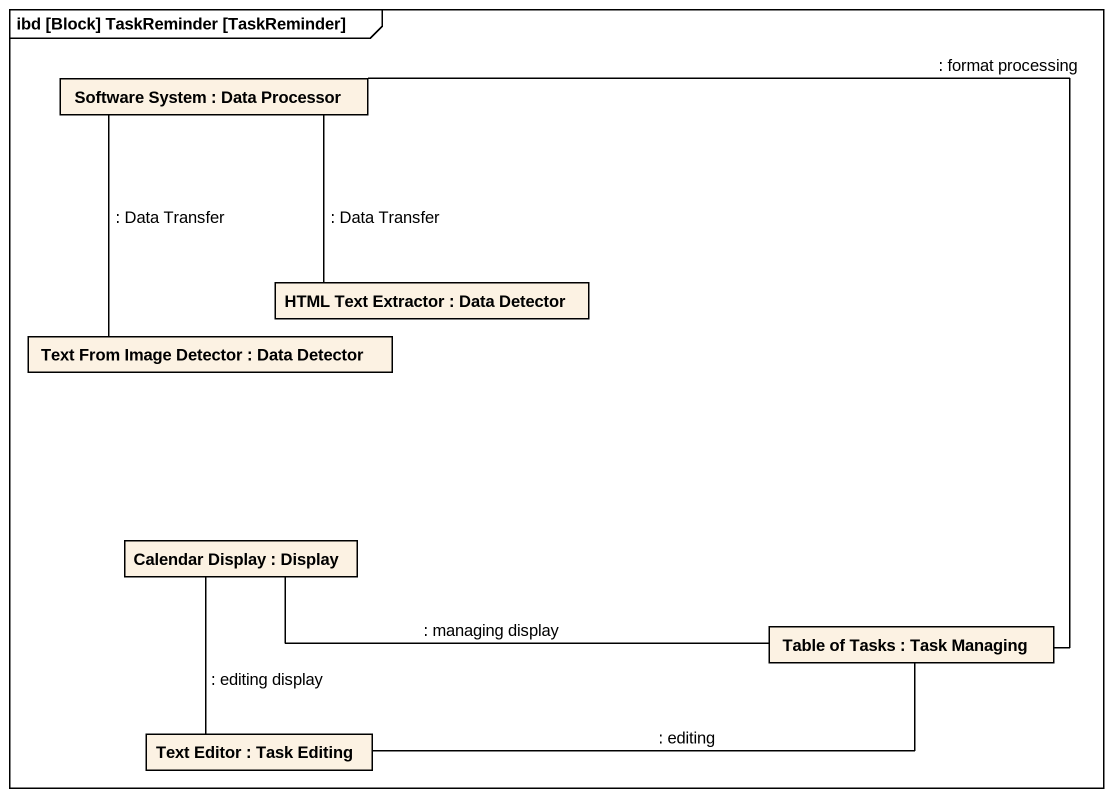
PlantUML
@startuml
mainframe ibd [Block] TaskReminder [TaskReminder]
rectangle "Software System : Data Processor" as Software_System
rectangle "Text From Image Detector : Data Detector" as Text_From_Image_Detector
rectangle "HTML Text Extractor : Data Detector" as HTML_Text_Extractor
rectangle "Calendar Display : Display" as Calendar_Display
rectangle "Table of Tasks : Task Managing" as Table_of_Tasks
rectangle "Text Editor : Task Editing" as Text_Editor
Software_System -- Text_From_Image_Detector : : Data Transfer
Software_System -- HTML_Text_Extractor : : Data Transfer
Table_of_Tasks -up- Software_System : : format processing
Table_of_Tasks -left- Calendar_Display : : managing display
Text_Editor -up- Calendar_Display : : editing display
Text_Editor -right- Table_of_Tasks : : editing
@enduml
